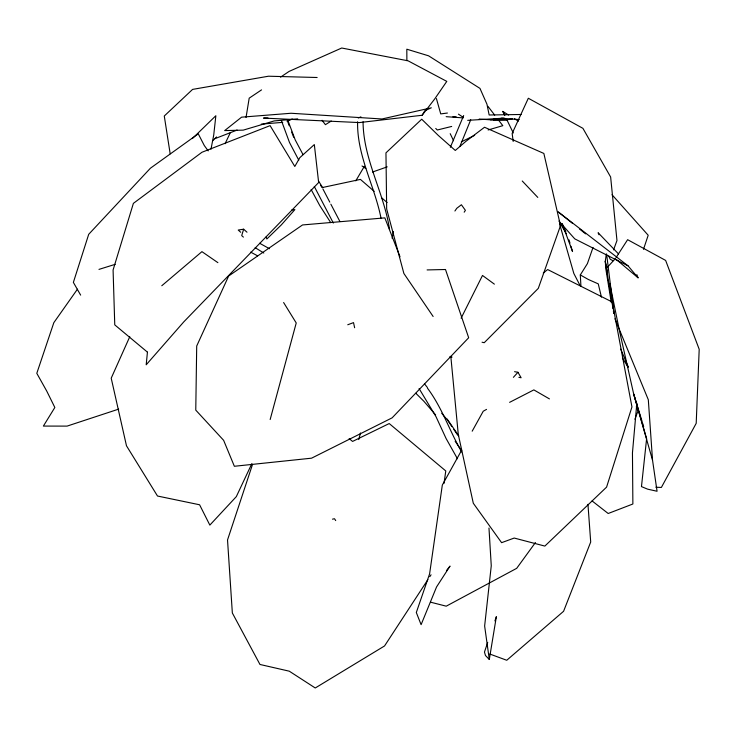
<?xml version="1.0" encoding="UTF-8"?>
<svg xmlns="http://www.w3.org/2000/svg" width="736" height="736" viewBox="0 0 736 736"><rect width="100%" height="100%" fill="white"/><g stroke="black" fill="none" stroke-linecap="round" stroke-linejoin="round"><path stroke-width="1.1" d="M636.842 403.172L632.454 452.815L632.877 504.004L608.184 513.498L592.094 500.94M444.02 483.368L445.777 470.948L389.215 423.55L352.562 441.434L349.149 438.546M606.326 254.067L605.277 261.308L605.838 268.907L611.285 302.57M487.71 642.408L484.463 652.068L485.475 655.509L489.302 659.484L496.358 616.658L494.914 620.945M210.984 149.196L213.734 135.019L215.86 115.727L192.354 138.57M392.095 238.225L393.42 231.638M246.036 117.512L249.191 98.164L261.538 89.884M358.754 439.558L360.502 432.961M270.158 419.538L296.231 322.966L283.618 302.533M246.983 232.199L243.644 229.19L241.702 235.594L243.386 237.102M252.54 464.37L227.525 539.957L232.346 612.987L259.964 664.47L289.276 671.186L315.256 687.985L384.542 645.96L427.91 579.6M643.494 249.302L648.195 235.253L612.012 194.736M593.041 247.406L587.411 263.608L580.308 274.942L580.934 286.359M613.576 249.863L616.97 240.516L610.641 177.017L582.921 128.34L528.328 98.247L512.155 133.455L513.194 141.413M634.91 419.262L638.029 410.798L636.346 406.548M459.871 146.436L470.736 119.729M450.349 147.301L463.662 115.534M129.775 336.711L111.21 378.175L126.482 445.795L157.504 496.027L199.594 504.776L209.843 525.108L236.32 496.625L251.832 463.671M225.087 143.704L230.442 132.425M461.113 318.2L482.494 275.457L494.38 284.151M461.674 450.156L442.318 485.079L429.603 573.859L416.318 612.508L421.102 624.671L436.558 586.942L450.027 566.104L446.458 570.593M472.181 431.195L483.239 411.231L486.542 409.382M268.033 117.999L263.506 118.082L359.435 122.581L422.151 115.258L424.847 110.704L431.333 107.806L381.993 118.984L291.042 113.261L241.583 117.171L224.682 130.585L243.239 130.134L274.197 120.925L297.712 118.864M355.773 180.854L364.43 166.226M616.05 257.6L627.624 239.688L665.638 260.424L699.2 349.296L696.201 423.338L661.37 487.453L655.84 487.214M429.796 576.711L431.057 574.788M464.177 212.189L465.41 210.358L461.398 204.746L456.808 208.27L454.912 211.011M77.436 289.184L53.829 322.672L36.8 373.318L46.754 391.11L54.841 407.486L43.378 426.08L67.086 426.107L118.671 409.124M535.44 542.524L516.69 568.33L446.228 606.179L430.689 602.214M422.151 115.258L434.663 99.01L446.789 81.383L408.057 60.812L341.716 48.015L289.073 71.429L280.526 77.16M513.378 377.338L517.969 372.287L521.125 377.752L518.88 377.338M607.31 267.315L615.443 258.548M212.538 140.889L216.577 136.942M161.791 285.743L201.931 251.648L217.893 262.651M543.269 273.065L547.658 269.551L612.214 301.999L631.948 406.953L606.584 487.122L544.852 546.084L514.206 538.053L501.602 542.671L473.303 503.249L458.27 434.35L450.809 356.307M331.264 121.026L325.413 124.678L322.074 120.29M509.616 402.344L533.848 389.896L549.433 398.894M387.219 166.86L372.48 172.049M461.352 141.836L474.665 135.332M358.239 117.999L360.888 116.84M287.077 121.274L292.284 119.048M214.746 138.736L237.148 130.042M347.751 324.76L353.519 322.616L354.632 327.732M98.974 269.394L115.212 264.325M488.124 129.978L502.817 125.663L497.398 118.625M451.692 126.445L437.331 129.996L435.74 128.469M322.193 187.57L360.419 179.4L374.21 191.351M332.47 519.165L334.494 518.733L335.717 520.582M493.24 120.06L506.957 119.839L512.495 118.8M243.644 229.19L238.216 230.046L240.718 232.282M291.677 210.045L294.906 209.576L281.281 224.949L266.837 238.988L266.119 236.928M519.239 119.582L502.118 118.266L490.608 119.839L479.21 119.03M447.414 113.031L440.726 113.896L436.411 98.56M504.114 118.082L490.608 119.839L506.957 119.839M261.252 124.136L282.734 122.351M521.106 114.485L489.155 114.991L486.938 104.162L479.964 88.394L428.582 55.816L406.815 49.202L406.879 60.61M467.7 120.345L502.118 118.266M427.101 269.928L445.492 269.505L468.676 337.75L392.122 417.846L311.576 458.178L234.361 466.274L223.634 440.33L195.767 410.127L196.705 346.021L228.648 276.018L302.524 224.949L384.836 217.874L400.016 256.744M452.852 116.776L456.21 116.849M317.142 77.501L268.484 76.213L192.593 89.396L164.275 116.012L170.182 153.824M446.154 116.674L463.257 117.889M449.862 356.748L452.06 357.089M514.574 371.68L517.969 372.287M482.062 342.222L484.233 342.7L538.292 288.383L560.501 225.639L543.858 153.447L484.518 127.254L465.879 141.376L455.28 150.457L438.306 135.442L421.719 119.214L385.958 152.849L386.667 208.96L403.88 273.479L433.127 316.48M489.771 654.019L506.745 660.266L563.583 611.285L590.704 542.027L587.963 504.353M636.842 274.629L638.057 277.794L628.093 265.871L574.77 238.869L558.918 221.104M250.645 252.135L257.572 255.797M613.005 260.756L610.19 259.21L608.792 256.146M263.782 253.018L255.18 247.673M259.67 243.276L269.477 248.731M580.308 274.942L588.303 279.459L598.258 283.875L601.45 297.142M504.795 115.515L502.798 111.403L508.631 115.074M514.473 118.735L518.365 121.173M458.445 114.144L463.073 117.245M362.011 165.959L365.774 168.535M628.093 265.871L558.182 211.885L572.341 223.229M579.416 228.905L585.608 233.873M616.234 259.431L638.057 277.794M381.966 198.067L387.136 202.547M522.247 181.001L537.795 197.423M618.571 253.984L598.11 232.732L599.04 234.766M415.868 393.3L423.899 401.295L435.638 414.929M441.72 413.264L446.761 419.216M419.088 388.544L436.016 416.696L446.099 438.527L457.461 458.767M424.442 383.769L427.276 387.357M427.432 388.12C442.069 407.588 449.604 431.057 461.693 451.987M487.913 106.297L494.693 115.101M208.196 150.898L204.314 145.572L198.269 133.832L150.429 168.204L88.706 234.306L73.37 282.394L80.647 295.118M455.17 441.269L461.638 450.598M447.157 419.014L458.712 435.841M447.479 420.072L451.922 426.604M453.827 429.41L457.636 435.013M502.798 111.403L504.638 114.282M320.473 185.095L321.687 187.027M318.458 180.909L322.708 187.689M314.29 186.475L333.334 223.063M622.426 357.99L628.112 367.209M559.967 222.87L566.315 233.735M311.144 189.529L319.764 205.556L330.749 222.64M303.02 154.606L295.21 139.886L287.748 120.042M298.761 160.163L289.496 142.471L281.373 120.511M322.911 188.959L329.792 202.142M330.85 204.176L339.857 221.416M579.904 285.218L573.85 273.498L559.654 224.103M506.791 119.618L513.277 132.977M450.202 133.676L453.569 140.732M562.304 223.864L565.837 231.766M620.733 349.122L628.25 366.832M614.928 318.743L648.315 399.749L652.528 460.129L657.064 491.262L647.616 489.155L641.47 486.606L646.622 438.638L633.696 394.073L619.298 330.032L609.877 283.838M287.307 120.603L289.285 125.801M291.668 132.038L293.655 137.236M562.258 223.937L572.544 251.565L570.934 246.256M642.022 421.24L633.696 394.073L652.528 460.129M642.684 423.412L643.678 426.668M569.002 239.881L569.968 243.064M381.009 218.123C374.569 185.638 356.859 155.655 357.604 121.771M389.528 229.411C384.054 192.62 363.244 159.39 363.06 121.698M607.577 272.578L605.277 261.308L613.014 308.669M613.382 310.923L613.75 313.186M489.302 659.484L484.638 626.023L491.262 565.8L488.98 528.034M606.62 254.168L613.925 313.159M147.439 352.139L146.197 364.789L183.752 321.908L318.651 182.519L314.327 144.578L299.819 157.67L294.805 166.465L270.103 125.626L201.958 152.26L133.382 203.366L113.086 269.983L114.761 324.87L147.439 352.139"/></g></svg>
